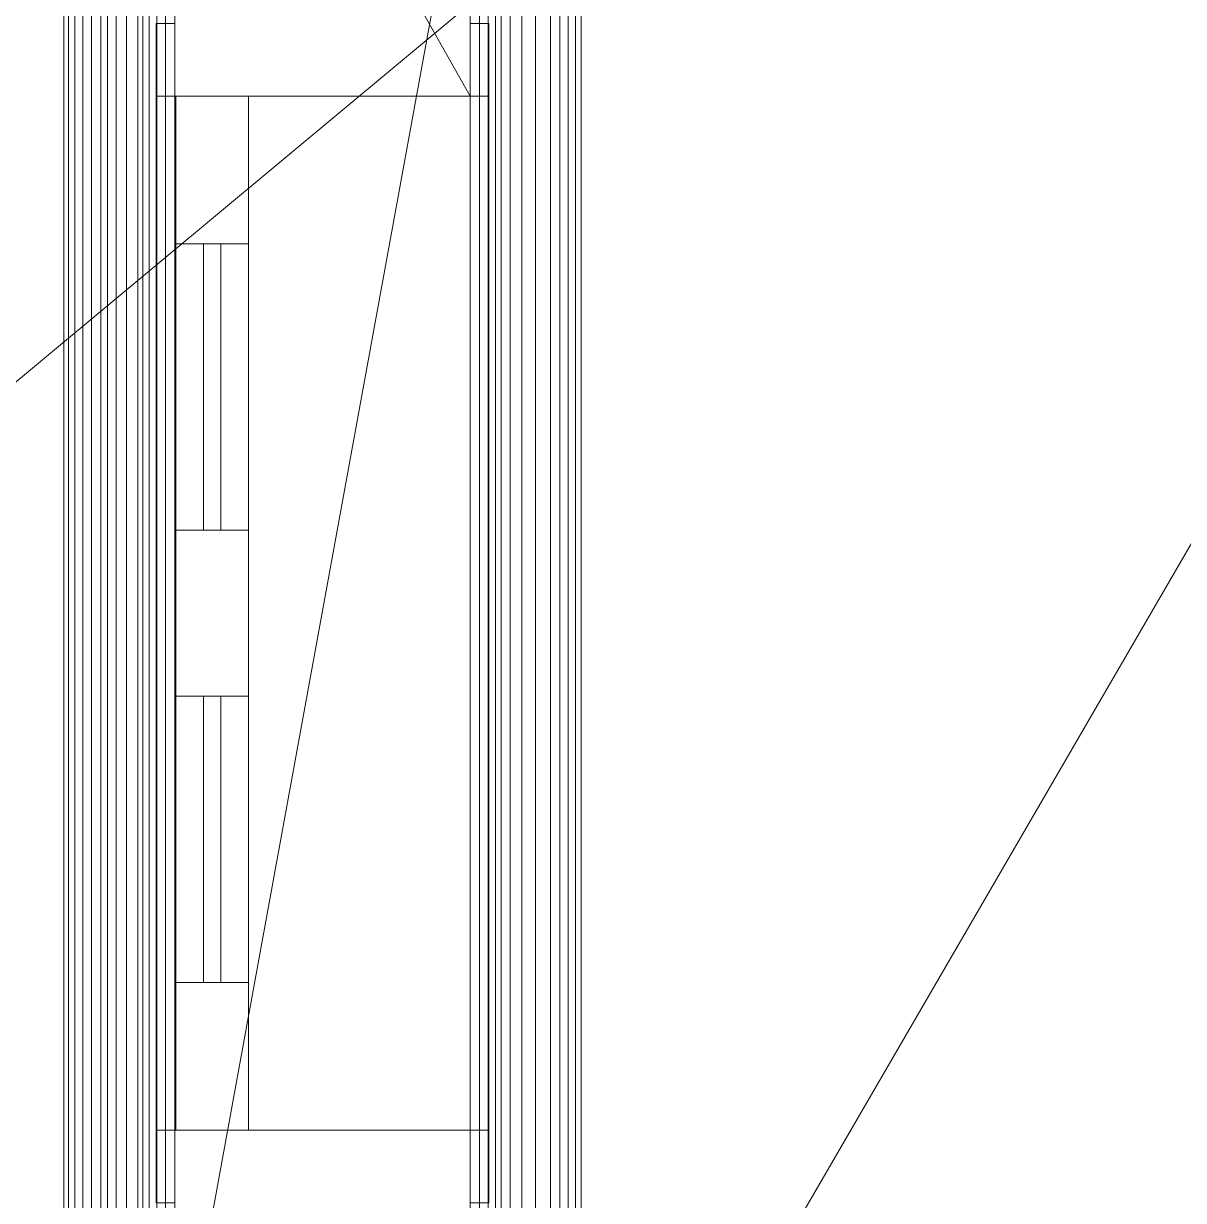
# Model space of a CAD drawing. Header units: inches. Extents: x -550 to 0, y -429 to 0.
# Drawn here: x -227.59 to -196.2, y -211.87 to -180 of the extents above; entities that cross this region are included whole.
import ezdxf

# ---------------------------------------------------------------- set-up
doc = ezdxf.new("R2010")
doc.units = ezdxf.units.IN
doc.header["$MEASUREMENT"] = 0
for name, color, linetype, lineweight in [('A-CLNG', 13, 'Continuous', 13), ('A-DOOR', 31, 'Continuous', 13), ('A-FLOR', 192, 'Continuous', 13), ('A-GENM', 13, 'Continuous', 9), ('A-WALL', 113, 'Continuous', 13)]:
    doc.layers.add(name, color=color, linetype=linetype, lineweight=lineweight)

# ---------------------------------------------------------------- blocks, each defined once
blk = doc.blocks.new('Generic Models 34 - Generic Models 7-724973-_3D_')
at = {"layer": 'A-GENM'}
mesh = blk.add_polyface(dxfattribs=at)
corners = [(-6.5, -235.25, 105.805), (-209.425, -235.25, 105.805), (-215.5, -227.721, 105.805), (-215.5, -92, 105.805), (-6.5, -92, 105.805), (-48.5, -118, 105.805), (-175.5, -118, 105.805), (-195.5, -138, 105.805), (-195.5, -193.25, 105.805), (-175.5, -213.25, 105.805), (-48.5, -213.25, 105.805), (-28.5, -193.25, 105.805), (-28.5, -138, 105.805)]
mesh.append_faces([[corners[k] for k in face] for face in [(11, 0, 10)]], dxfattribs={"vtx0": -1, "vtx1": -1})
mesh.append_faces([[corners[k] for k in face] for face in [(4, 12, 5), (12, 4, 0, 11), (3, 6, 7), (10, 0, 1, 9), (2, 8, 9, 1)]], dxfattribs={"vtx0": -1, "vtx2": -1})
mesh.append_faces([[corners[k] for k in face] for face in [(3, 4, 5, 6), (2, 3, 7, 8)]], dxfattribs={"vtx1": -1, "vtx3": -1})
mesh = blk.add_polyface(dxfattribs=at)
corners = [(-6.5, -235.25, 111.906), (-6.5, -92, 111.906), (-215.5, -92, 111.906), (-215.5, -227.721, 111.906), (-209.425, -235.25, 111.906), (-48.5, -118, 111.906), (-28.5, -138, 111.906), (-28.5, -193.25, 111.906), (-48.5, -213.25, 111.906), (-175.5, -213.25, 111.906), (-195.5, -193.25, 111.906), (-195.5, -138, 111.906), (-175.5, -118, 111.906)]
mesh.append_faces([[corners[k] for k in face] for face in [(8, 0, 7), (6, 1, 5), (12, 2, 11)]], dxfattribs={"vtx0": -1, "vtx1": -1})
mesh.append_faces([[corners[k] for k in face] for face in [(3, 10, 11, 2), (2, 12, 5, 1)]], dxfattribs={"vtx0": -1, "vtx2": -1})
mesh.append_faces([[corners[k] for k in face] for face in [(4, 0, 8, 9), (3, 4, 9, 10), (6, 7, 0, 1)]], dxfattribs={"vtx1": -1, "vtx3": -1})
mesh = blk.add_polyface(dxfattribs=at)
corners = [(-215.5, -227.721, 111.906), (-215.5, -92, 111.906), (-215.5, -92, 105.805), (-215.5, -227.721, 105.805)]
mesh.append_faces([[corners[k] for k in face] for face in [(0, 1, 2, 3)]])
blk = doc.blocks.new('Door_4 - Door_4-825718-_3D_')
at = {"layer": 'A-DOOR'}
mesh = blk.add_polyface(dxfattribs=at)
corners = [(-14, 4.375, 80), (-14, 4.375), (-15.969, 4.375), (-15.969, 4.375, 81.969), (15.969, 4.375, 81.969), (15.969, 4.375), (14, 4.375), (14, 4.375, 80)]
mesh.append_faces([[corners[k] for k in face] for face in [(7, 4, 5, 6)]], dxfattribs={"vtx0": -1})
mesh.append_faces([[corners[k] for k in face] for face in [(4, 7, 0, 3)]], dxfattribs={"vtx0": -1, "vtx2": -1})
mesh.append_faces([[corners[k] for k in face] for face in [(2, 3, 0, 1)]], dxfattribs={"vtx1": -1})
mesh = blk.add_polyface(dxfattribs=at)
corners = [(-15.969, 4.375), (-14, 4.375), (-14, 3.875), (-15.969, 3.875)]
mesh.append_faces([[corners[k] for k in face] for face in [(0, 1, 2, 3)]])
mesh = blk.add_polyface(dxfattribs=at)
corners = [(-15.969, 4.375, 81.969), (-15.969, 4.375), (-15.969, 3.875), (-15.969, 3.875, 81.969)]
mesh.append_faces([[corners[k] for k in face] for face in [(0, 1, 2, 3)]])
mesh = blk.add_polyface(dxfattribs=at)
corners = [(15.969, 4.375, 81.969), (-15.969, 4.375, 81.969), (-15.969, 3.875, 81.969), (15.969, 3.875, 81.969)]
mesh.append_faces([[corners[k] for k in face] for face in [(3, 0, 1, 2)]])
mesh = blk.add_polyface(dxfattribs=at)
corners = [(-14, 4.375), (-14, 4.375, 80), (-14, 3.875, 80), (-14, 3.875)]
mesh.append_faces([[corners[k] for k in face] for face in [(0, 1, 2, 3)]])
mesh = blk.add_polyface(dxfattribs=at)
corners = [(-14, 4.375, 80), (14, 4.375, 80), (14, 3.875, 80), (-14, 3.875, 80)]
mesh.append_faces([[corners[k] for k in face] for face in [(3, 0, 1, 2)]])
mesh = blk.add_polyface(dxfattribs=at)
corners = [(14, 4.375), (15.969, 4.375), (15.969, 3.875), (14, 3.875)]
mesh.append_faces([[corners[k] for k in face] for face in [(0, 1, 2, 3)]])
mesh = blk.add_polyface(dxfattribs=at)
corners = [(14, 4.375, 80), (14, 4.375), (14, 3.875), (14, 3.875, 80)]
mesh.append_faces([[corners[k] for k in face] for face in [(0, 1, 2, 3)]])
mesh = blk.add_polyface(dxfattribs=at)
corners = [(-14, 3.875, 80), (14, 3.875, 80), (14, 3.875), (15.969, 3.875), (15.969, 3.875, 81.969), (-15.969, 3.875, 81.969), (-15.969, 3.875), (-14, 3.875)]
mesh.append_faces([[corners[k] for k in face] for face in [(0, 1, 4, 5)]], dxfattribs={"vtx1": -1, "vtx3": -1})
mesh.append_faces([[corners[k] for k in face] for face in [(6, 7, 0, 5)]], dxfattribs={"vtx2": -1})
mesh.append_faces([[corners[k] for k in face] for face in [(1, 2, 3, 4)]], dxfattribs={"vtx3": -1})
at = {"layer": 'A-DOOR', "lineweight": 9}
mesh = blk.add_polyface(dxfattribs=at)
corners = [(-14, -2.125, 80), (14, -2.125, 80), (14, -2.125), (-14, -2.125), (10.002, -2.125, 75.312), (2.25, -2.125, 75.312), (2.25, -2.125, 38.25), (10.002, -2.125, 38.25), (-2.25, -2.125, 38.25), (-2.25, -2.125, 75.312), (-10.002, -2.125, 75.312), (-10.002, -2.125, 38.25), (2.25, -2.125, 30.75), (2.25, -2.125, 5.375), (10.002, -2.125, 5.375), (10.002, -2.125, 30.75), (-2.25, -2.125, 5.375), (-2.25, -2.125, 30.75), (-10.002, -2.125, 30.75), (-10.002, -2.125, 5.375)]
mesh.append_faces([[corners[k] for k in face] for face in [(6, 12, 17, 8)]], dxfattribs={"vtx0": -1, "vtx1": -1, "vtx2": -1, "vtx3": -1})
mesh.append_faces([[corners[k] for k in face] for face in [(7, 15, 12, 6), (0, 10, 11, 3), (1, 4, 5, 0)]], dxfattribs={"vtx0": -1, "vtx2": -1})
mesh.append_faces([[corners[k] for k in face] for face in [(3, 19, 16, 13), (2, 14, 15, 7)]], dxfattribs={"vtx0": -1, "vtx2": -1, "vtx3": -1})
mesh.append_faces([[corners[k] for k in face] for face in [(18, 19, 3, 11), (9, 10, 0, 5)]], dxfattribs={"vtx1": -1, "vtx2": -1, "vtx3": -1})
mesh.append_faces([[corners[k] for k in face] for face in [(17, 18, 11, 8), (16, 17, 12, 13), (13, 14, 2, 3), (8, 9, 5, 6), (7, 4, 1, 2)]], dxfattribs={"vtx1": -1, "vtx3": -1})
mesh = blk.add_polyface(dxfattribs=at)
corners = [(-14, -4.094), (-14, -4.094, 80), (-14, -2.125, 80), (-14, -2.125)]
mesh.append_faces([[corners[k] for k in face] for face in [(0, 1, 2, 3)]])
mesh = blk.add_polyface(dxfattribs=at)
corners = [(14, -4.094), (-14, -4.094), (-14, -2.125), (14, -2.125)]
mesh.append_faces([[corners[k] for k in face] for face in [(0, 1, 2, 3)]])
mesh = blk.add_polyface(dxfattribs=at)
corners = [(-14, -4.094, 80), (14, -4.094, 80), (14, -2.125, 80), (-14, -2.125, 80)]
mesh.append_faces([[corners[k] for k in face] for face in [(0, 1, 2, 3)]])
mesh = blk.add_polyface(dxfattribs=at)
corners = [(-10.002, -4.094, 38.25), (-2.25, -4.094, 38.25), (-2.25, -2.125, 38.25), (-10.002, -2.125, 38.25)]
mesh.append_faces([[corners[k] for k in face] for face in [(0, 1, 2, 3)]])
mesh = blk.add_polyface(dxfattribs=at)
corners = [(-10.002, -4.094, 75.312), (-10.002, -4.094, 38.25), (-10.002, -2.125, 38.25), (-10.002, -2.125, 75.312)]
mesh.append_faces([[corners[k] for k in face] for face in [(0, 1, 2, 3)]])
mesh = blk.add_polyface(dxfattribs=at)
corners = [(-2.25, -4.094, 75.312), (-10.002, -4.094, 75.312), (-10.002, -2.125, 75.312), (-2.25, -2.125, 75.312)]
mesh.append_faces([[corners[k] for k in face] for face in [(0, 1, 2, 3)]])
mesh = blk.add_polyface(dxfattribs=at)
corners = [(-10.002, -4.094, 5.375), (-2.25, -4.094, 5.375), (-2.25, -2.125, 5.375), (-10.002, -2.125, 5.375)]
mesh.append_faces([[corners[k] for k in face] for face in [(0, 1, 2, 3)]])
mesh = blk.add_polyface(dxfattribs=at)
corners = [(-10.002, -4.094, 30.75), (-10.002, -4.094, 5.375), (-10.002, -2.125, 5.375), (-10.002, -2.125, 30.75)]
mesh.append_faces([[corners[k] for k in face] for face in [(0, 1, 2, 3)]])
mesh = blk.add_polyface(dxfattribs=at)
corners = [(-2.25, -4.094, 30.75), (-10.002, -4.094, 30.75), (-10.002, -2.125, 30.75), (-2.25, -2.125, 30.75)]
mesh.append_faces([[corners[k] for k in face] for face in [(0, 1, 2, 3)]])
mesh = blk.add_polyface(dxfattribs=at)
corners = [(-2.25, -4.094, 38.25), (-2.25, -4.094, 75.312), (-2.25, -2.125, 75.312), (-2.25, -2.125, 38.25)]
mesh.append_faces([[corners[k] for k in face] for face in [(0, 1, 2, 3)]])
mesh = blk.add_polyface(dxfattribs=at)
corners = [(-2.25, -4.094, 5.375), (-2.25, -4.094, 30.75), (-2.25, -2.125, 30.75), (-2.25, -2.125, 5.375)]
mesh.append_faces([[corners[k] for k in face] for face in [(0, 1, 2, 3)]])
mesh = blk.add_polyface(dxfattribs=at)
corners = [(2.25, -4.094, 38.25), (10.002, -4.094, 38.25), (10.002, -2.125, 38.25), (2.25, -2.125, 38.25)]
mesh.append_faces([[corners[k] for k in face] for face in [(0, 1, 2, 3)]])
mesh = blk.add_polyface(dxfattribs=at)
corners = [(2.25, -4.094, 75.312), (2.25, -4.094, 38.25), (2.25, -2.125, 38.25), (2.25, -2.125, 75.312)]
mesh.append_faces([[corners[k] for k in face] for face in [(0, 1, 2, 3)]])
mesh = blk.add_polyface(dxfattribs=at)
corners = [(10.002, -4.094, 75.312), (2.25, -4.094, 75.312), (2.25, -2.125, 75.312), (10.002, -2.125, 75.312)]
mesh.append_faces([[corners[k] for k in face] for face in [(0, 1, 2, 3)]])
mesh = blk.add_polyface(dxfattribs=at)
corners = [(10.002, -4.094, 30.75), (2.25, -4.094, 30.75), (2.25, -2.125, 30.75), (10.002, -2.125, 30.75)]
mesh.append_faces([[corners[k] for k in face] for face in [(0, 1, 2, 3)]])
mesh = blk.add_polyface(dxfattribs=at)
corners = [(2.25, -4.094, 5.375), (10.002, -4.094, 5.375), (10.002, -2.125, 5.375), (2.25, -2.125, 5.375)]
mesh.append_faces([[corners[k] for k in face] for face in [(0, 1, 2, 3)]])
mesh = blk.add_polyface(dxfattribs=at)
corners = [(2.25, -4.094, 30.75), (2.25, -4.094, 5.375), (2.25, -2.125, 5.375), (2.25, -2.125, 30.75)]
mesh.append_faces([[corners[k] for k in face] for face in [(0, 1, 2, 3)]])
mesh = blk.add_polyface(dxfattribs=at)
corners = [(10.002, -4.094, 38.25), (10.002, -4.094, 75.312), (10.002, -2.125, 75.312), (10.002, -2.125, 38.25)]
mesh.append_faces([[corners[k] for k in face] for face in [(0, 1, 2, 3)]])
mesh = blk.add_polyface(dxfattribs=at)
corners = [(10.002, -4.094, 5.375), (10.002, -4.094, 30.75), (10.002, -2.125, 30.75), (10.002, -2.125, 5.375)]
mesh.append_faces([[corners[k] for k in face] for face in [(0, 1, 2, 3)]])
mesh = blk.add_polyface(dxfattribs=at)
corners = [(14, -4.094, 80), (14, -4.094), (14, -2.125), (14, -2.125, 80)]
mesh.append_faces([[corners[k] for k in face] for face in [(0, 1, 2, 3)]])
mesh = blk.add_polyface(dxfattribs=at)
corners = [(2.25, -2.873, 5.375), (2.25, -2.873, 30.75), (10.002, -2.873, 30.75), (10.002, -2.873, 5.375), (2.25, -2.873, 75.312), (10.002, -2.873, 75.312), (10.002, -2.873, 38.25), (2.25, -2.873, 38.25), (-2.25, -2.873, 5.375), (-10.002, -2.873, 5.375), (-10.002, -2.873, 30.75), (-2.25, -2.873, 30.75), (-2.25, -2.873, 38.25), (-10.002, -2.873, 38.25), (-10.002, -2.873, 75.312), (-2.25, -2.873, 75.312)]
mesh.append_faces([[corners[k] for k in face] for face in [(2, 3, 0, 1), (5, 6, 7, 4), (8, 9, 10, 11), (12, 13, 14, 15)]])
mesh = blk.add_polyface(dxfattribs=at)
corners = [(-10.002, -3.345, 30.75), (-2.25, -3.345, 30.75), (-2.25, -2.873, 30.75), (-10.002, -2.873, 30.75)]
mesh.append_faces([[corners[k] for k in face] for face in [(0, 1, 2, 3)]])
mesh = blk.add_polyface(dxfattribs=at)
corners = [(-10.002, -3.345, 5.375), (-10.002, -3.345, 30.75), (-10.002, -2.873, 30.75), (-10.002, -2.873, 5.375)]
mesh.append_faces([[corners[k] for k in face] for face in [(0, 1, 2, 3)]])
mesh = blk.add_polyface(dxfattribs=at)
corners = [(-2.25, -3.345, 5.375), (-10.002, -3.345, 5.375), (-10.002, -2.873, 5.375), (-2.25, -2.873, 5.375)]
mesh.append_faces([[corners[k] for k in face] for face in [(0, 1, 2, 3)]])
mesh = blk.add_polyface(dxfattribs=at)
corners = [(-10.002, -3.345, 75.312), (-2.25, -3.345, 75.312), (-2.25, -2.873, 75.312), (-10.002, -2.873, 75.312)]
mesh.append_faces([[corners[k] for k in face] for face in [(0, 1, 2, 3)]])
mesh = blk.add_polyface(dxfattribs=at)
corners = [(-10.002, -3.345, 38.25), (-10.002, -3.345, 75.312), (-10.002, -2.873, 75.312), (-10.002, -2.873, 38.25)]
mesh.append_faces([[corners[k] for k in face] for face in [(0, 1, 2, 3)]])
mesh = blk.add_polyface(dxfattribs=at)
corners = [(-2.25, -3.345, 38.25), (-10.002, -3.345, 38.25), (-10.002, -2.873, 38.25), (-2.25, -2.873, 38.25)]
mesh.append_faces([[corners[k] for k in face] for face in [(0, 1, 2, 3)]])
mesh = blk.add_polyface(dxfattribs=at)
corners = [(-2.25, -3.345, 75.312), (-2.25, -3.345, 38.25), (-2.25, -2.873, 38.25), (-2.25, -2.873, 75.312)]
mesh.append_faces([[corners[k] for k in face] for face in [(0, 1, 2, 3)]])
mesh = blk.add_polyface(dxfattribs=at)
corners = [(-2.25, -3.345, 30.75), (-2.25, -3.345, 5.375), (-2.25, -2.873, 5.375), (-2.25, -2.873, 30.75)]
mesh.append_faces([[corners[k] for k in face] for face in [(0, 1, 2, 3)]])
mesh = blk.add_polyface(dxfattribs=at)
corners = [(2.25, -3.345, 38.25), (2.25, -3.345, 75.312), (2.25, -2.873, 75.312), (2.25, -2.873, 38.25)]
mesh.append_faces([[corners[k] for k in face] for face in [(3, 0, 1, 2)]])
mesh = blk.add_polyface(dxfattribs=at)
corners = [(2.25, -3.345, 5.375), (2.25, -3.345, 30.75), (2.25, -2.873, 30.75), (2.25, -2.873, 5.375)]
mesh.append_faces([[corners[k] for k in face] for face in [(0, 1, 2, 3)]])
mesh = blk.add_polyface(dxfattribs=at)
corners = [(10.002, -3.345, 38.25), (2.25, -3.345, 38.25), (2.25, -2.873, 38.25), (10.002, -2.873, 38.25)]
mesh.append_faces([[corners[k] for k in face] for face in [(0, 1, 2, 3)]])
mesh = blk.add_polyface(dxfattribs=at)
corners = [(2.25, -3.345, 75.312), (10.002, -3.345, 75.312), (10.002, -2.873, 75.312), (2.25, -2.873, 75.312)]
mesh.append_faces([[corners[k] for k in face] for face in [(0, 1, 2, 3)]])
mesh = blk.add_polyface(dxfattribs=at)
corners = [(10.002, -3.345, 5.375), (2.25, -3.345, 5.375), (2.25, -2.873, 5.375), (10.002, -2.873, 5.375)]
mesh.append_faces([[corners[k] for k in face] for face in [(0, 1, 2, 3)]])
mesh = blk.add_polyface(dxfattribs=at)
corners = [(2.25, -3.345, 30.75), (10.002, -3.345, 30.75), (10.002, -2.873, 30.75), (2.25, -2.873, 30.75)]
mesh.append_faces([[corners[k] for k in face] for face in [(0, 1, 2, 3)]])
mesh = blk.add_polyface(dxfattribs=at)
corners = [(10.002, -3.345, 75.312), (10.002, -3.345, 38.25), (10.002, -2.873, 38.25), (10.002, -2.873, 75.312)]
mesh.append_faces([[corners[k] for k in face] for face in [(3, 0, 1, 2)]])
mesh = blk.add_polyface(dxfattribs=at)
corners = [(10.002, -3.345, 30.75), (10.002, -3.345, 5.375), (10.002, -2.873, 5.375), (10.002, -2.873, 30.75)]
mesh.append_faces([[corners[k] for k in face] for face in [(0, 1, 2, 3)]])
mesh = blk.add_polyface(dxfattribs=at)
corners = [(2.25, -3.345, 75.312), (2.25, -3.345, 38.25), (10.002, -3.345, 38.25), (10.002, -3.345, 75.312), (-2.25, -3.345, 38.25), (-2.25, -3.345, 75.312), (-10.002, -3.345, 75.312), (-10.002, -3.345, 38.25), (-2.25, -3.345, 5.375), (-2.25, -3.345, 30.75), (-10.002, -3.345, 30.75), (-10.002, -3.345, 5.375), (2.25, -3.345, 5.375), (10.002, -3.345, 5.375), (10.002, -3.345, 30.75), (2.25, -3.345, 30.75)]
mesh.append_faces([[corners[k] for k in face] for face in [(2, 3, 0, 1), (5, 6, 7, 4), (9, 10, 11, 8), (13, 14, 15, 12)]])
at = {"layer": 'A-DOOR'}
mesh = blk.add_polyface(dxfattribs=at)
corners = [(-15.969, -4.625), (-15.969, -4.625, 81.969), (-15.969, -4.125, 81.969), (-15.969, -4.125)]
mesh.append_faces([[corners[k] for k in face] for face in [(0, 1, 2, 3)]])
mesh = blk.add_polyface(dxfattribs=at)
corners = [(-14, -4.625), (-15.969, -4.625), (-15.969, -4.125), (-14, -4.125)]
mesh.append_faces([[corners[k] for k in face] for face in [(0, 1, 2, 3)]])
mesh = blk.add_polyface(dxfattribs=at)
corners = [(-14, -4.125, 80), (-14, -4.125), (-15.969, -4.125), (-15.969, -4.125, 81.969), (15.969, -4.125, 81.969), (15.969, -4.125), (14, -4.125), (14, -4.125, 80)]
mesh.append_faces([[corners[k] for k in face] for face in [(4, 7, 0, 3)]], dxfattribs={"vtx0": -1, "vtx2": -1})
mesh.append_faces([[corners[k] for k in face] for face in [(5, 6, 7, 4)]], dxfattribs={"vtx2": -1})
mesh.append_faces([[corners[k] for k in face] for face in [(0, 1, 2, 3)]], dxfattribs={"vtx3": -1})
mesh = blk.add_polyface(dxfattribs=at)
corners = [(-15.969, -4.625, 81.969), (15.969, -4.625, 81.969), (15.969, -4.125, 81.969), (-15.969, -4.125, 81.969)]
mesh.append_faces([[corners[k] for k in face] for face in [(3, 0, 1, 2)]])
at = {"layer": 'A-DOOR', "lineweight": 9}
mesh = blk.add_polyface(dxfattribs=at)
corners = [(-14, -4.094, 80), (-14, -4.094), (14, -4.094), (14, -4.094, 80), (10.002, -4.094, 75.312), (10.002, -4.094, 38.25), (2.25, -4.094, 38.25), (2.25, -4.094, 75.312), (-2.25, -4.094, 38.25), (-10.002, -4.094, 38.25), (-10.002, -4.094, 75.312), (-2.25, -4.094, 75.312), (2.25, -4.094, 30.75), (10.002, -4.094, 30.75), (10.002, -4.094, 5.375), (2.25, -4.094, 5.375), (-2.25, -4.094, 5.375), (-10.002, -4.094, 5.375), (-10.002, -4.094, 30.75), (-2.25, -4.094, 30.75)]
mesh.append_faces([[corners[k] for k in face] for face in [(19, 12, 6)]], dxfattribs={"vtx0": -1, "vtx1": -1, "vtx2": -1})
mesh.append_faces([[corners[k] for k in face] for face in [(8, 19, 6, 7)]], dxfattribs={"vtx0": -1, "vtx1": -1, "vtx3": -1})
mesh.append_faces([[corners[k] for k in face] for face in [(3, 4, 5, 2), (19, 8, 9, 18), (12, 19, 16, 15), (2, 14, 15, 1)]], dxfattribs={"vtx0": -1, "vtx2": -1})
mesh.append_faces([[corners[k] for k in face] for face in [(0, 10, 11, 7), (1, 17, 18, 9)]], dxfattribs={"vtx0": -1, "vtx2": -1, "vtx3": -1})
mesh.append_faces([[corners[k] for k in face] for face in [(11, 8, 7)]], dxfattribs={"vtx1": -1, "vtx2": -1})
mesh.append_faces([[corners[k] for k in face] for face in [(16, 17, 1, 15), (13, 14, 2, 5)]], dxfattribs={"vtx1": -1, "vtx2": -1, "vtx3": -1})
mesh.append_faces([[corners[k] for k in face] for face in [(9, 10, 0, 1), (7, 4, 3, 0), (5, 6, 12, 13)]], dxfattribs={"vtx1": -1, "vtx3": -1})
at = {"layer": 'A-DOOR'}
mesh = blk.add_polyface(dxfattribs=at)
corners = [(-14, -4.625, 80), (-14, -4.625), (-14, -4.125), (-14, -4.125, 80)]
mesh.append_faces([[corners[k] for k in face] for face in [(0, 1, 2, 3)]])
mesh = blk.add_polyface(dxfattribs=at)
corners = [(14, -4.625, 80), (-14, -4.625, 80), (-14, -4.125, 80), (14, -4.125, 80)]
mesh.append_faces([[corners[k] for k in face] for face in [(3, 0, 1, 2)]])
mesh = blk.add_polyface(dxfattribs=at)
corners = [(14, -4.625), (14, -4.625, 80), (14, -4.125, 80), (14, -4.125)]
mesh.append_faces([[corners[k] for k in face] for face in [(0, 1, 2, 3)]])
mesh = blk.add_polyface(dxfattribs=at)
corners = [(15.969, -4.625), (14, -4.625), (14, -4.125), (15.969, -4.125)]
mesh.append_faces([[corners[k] for k in face] for face in [(0, 1, 2, 3)]])
mesh = blk.add_polyface(dxfattribs=at)
corners = [(-14, -4.625, 80), (14, -4.625, 80), (14, -4.625), (15.969, -4.625), (15.969, -4.625, 81.969), (-15.969, -4.625, 81.969), (-15.969, -4.625), (-14, -4.625)]
mesh.append_faces([[corners[k] for k in face] for face in [(5, 0, 1, 4)]], dxfattribs={"vtx0": -1, "vtx2": -1})
mesh.append_faces([[corners[k] for k in face] for face in [(6, 7, 0, 5)]], dxfattribs={"vtx2": -1})
mesh.append_faces([[corners[k] for k in face] for face in [(1, 2, 3, 4)]], dxfattribs={"vtx3": -1})
blk = doc.blocks.new('Generic Models 39 - Generic Models 12-725292-_3D_')
at = {"layer": 'A-GENM'}
mesh = blk.add_polyface(dxfattribs=at)
corners = [(-215.5, -92, 104), (-215.249, -92.251, 104.061), (-215.018, -92.482, 104.179), (-214.821, -92.679, 104.346), (-214.668, -92.832, 104.555), (-214.668, -227.427, 104.555), (-214.821, -227.481, 104.346), (-215.018, -227.551, 104.179), (-215.249, -227.632, 104.061), (-215.5, -227.721, 104)]
mesh.append_faces([[corners[k] for k in face] for face in [(1, 8, 9, 0)]], dxfattribs={"vtx0": -1})
mesh.append_faces([[corners[k] for k in face] for face in [(7, 2, 3, 6), (8, 1, 2, 7)]], dxfattribs={"vtx0": -1, "vtx2": -1})
mesh.append_faces([[corners[k] for k in face] for face in [(4, 5, 6, 3)]], dxfattribs={"vtx2": -1})
mesh = blk.add_polyface(dxfattribs=at)
corners = [(-215.5, -92, 106), (-215.5, -92, 104), (-215.5, -227.721, 104), (-215.5, -227.721, 106)]
mesh.append_faces([[corners[k] for k in face] for face in [(0, 1, 2, 3)]])
mesh = blk.add_polyface(dxfattribs=at)
corners = [(-215.5, -92, 106), (-215.5, -227.721, 106), (-209.425, -235.25, 106), (-6.5, -235.25, 106), (-6.5, -92, 106), (-9.5, -232.25, 106), (-207.991, -232.25, 106), (-212.5, -226.661, 106), (-212.5, -95, 106), (-9.5, -95, 106)]
mesh.append_faces([[corners[k] for k in face] for face in [(8, 0, 1, 7), (0, 8, 9, 4)]], dxfattribs={"vtx0": -1, "vtx2": -1})
mesh.append_faces([[corners[k] for k in face] for face in [(6, 7, 1, 2), (9, 5, 3, 4), (5, 6, 2, 3)]], dxfattribs={"vtx1": -1, "vtx3": -1})
mesh = blk.add_polyface(dxfattribs=at)
corners = [(-214.668, -92.832, 104.555), (-214.422, -93.078, 104.889), (-214.106, -93.394, 105.158), (-213.736, -93.764, 105.347), (-213.332, -94.168, 105.445), (-213.332, -226.955, 105.445), (-213.736, -227.098, 105.347), (-214.106, -227.228, 105.158), (-214.422, -227.34, 104.889), (-214.668, -227.427, 104.555)]
mesh.append_faces([[corners[k] for k in face] for face in [(3, 6, 7, 2), (2, 7, 8, 1)]], dxfattribs={"vtx0": -1, "vtx2": -1})
mesh.append_faces([[corners[k] for k in face] for face in [(4, 5, 6, 3), (9, 0, 1, 8)]], dxfattribs={"vtx2": -1})
mesh = blk.add_polyface(dxfattribs=at)
corners = [(-213.332, -94.168, 105.445), (-213.081, -94.419, 105.506), (-212.85, -94.65, 105.624), (-212.653, -94.847, 105.792), (-212.5, -95, 106), (-212.5, -226.661, 106), (-212.653, -226.715, 105.792), (-212.85, -226.785, 105.624), (-213.081, -226.866, 105.506), (-213.332, -226.955, 105.445)]
mesh.append_faces([[corners[k] for k in face] for face in [(1, 8, 9, 0)]], dxfattribs={"vtx0": -1})
mesh.append_faces([[corners[k] for k in face] for face in [(7, 2, 3, 6), (8, 1, 2, 7)]], dxfattribs={"vtx0": -1, "vtx2": -1})
mesh.append_faces([[corners[k] for k in face] for face in [(4, 5, 6, 3)]], dxfattribs={"vtx2": -1})
blk = doc.blocks.new('Generic Models 49 - Generic Models 49-773309-_3D_')
at = {"layer": 'A-GENM'}
mesh = blk.add_polyface(dxfattribs=at)
corners = [(-369.75, -284.75, 106), (-369.75, -287.75, 106), (-312.25, -287.75, 106), (-312.25, -317.75, 106), (-363.25, -317.75, 106), (-363.25, -422.25, 106), (-6.5, -422.25, 106), (-6.5, -298.25, 106), (-58.25, -243.25, 106), (-213.25, -243.25, 106), (-223.5, -230.546, 106), (-223.5, -174, 106), (-273, -174, 106), (-273, -177, 106), (-226.5, -177, 106), (-226.5, -231.605, 106), (-214.684, -246.25, 106), (-59.546, -246.25, 106), (-9.5, -299.439, 106), (-9.5, -419.25, 106), (-360.25, -419.25, 106), (-360.25, -320.75, 106), (-309.25, -320.75, 106), (-309.25, -284.75, 106)]
mesh.append_faces([[corners[k] for k in face] for face in [(9, 16, 17, 8), (19, 6, 7, 18)]], dxfattribs={"vtx0": -1, "vtx2": -1})
mesh.append_faces([[corners[k] for k in face] for face in [(4, 5, 20, 21), (19, 20, 5, 6), (21, 22, 3, 4), (2, 3, 22, 23), (17, 18, 7, 8), (10, 11, 14, 15), (9, 10, 15, 16)]], dxfattribs={"vtx1": -1, "vtx3": -1})
mesh.append_faces([[corners[k] for k in face] for face in [(0, 1, 2, 23), (12, 13, 14, 11)]], dxfattribs={"vtx2": -1})
mesh = blk.add_polyface(dxfattribs=at)
corners = [(-223.5, -230.546, 104), (-223.748, -230.633, 104.041), (-223.982, -230.716, 104.133), (-224.192, -230.79, 104.272), (-224.367, -230.852, 104.453), (-224.5, -230.899, 104.667), (-224.5, -175, 104.667), (-224.367, -174.867, 104.453), (-224.192, -174.692, 104.272), (-223.982, -174.482, 104.133), (-223.748, -174.248, 104.041), (-223.5, -174, 104)]
mesh.append_faces([[corners[k] for k in face] for face in [(6, 7, 4, 5)]], dxfattribs={"vtx1": -1})
mesh.append_faces([[corners[k] for k in face] for face in [(7, 8, 3, 4), (2, 3, 8, 9), (9, 10, 1, 2)]], dxfattribs={"vtx1": -1, "vtx3": -1})
mesh.append_faces([[corners[k] for k in face] for face in [(10, 11, 0, 1)]], dxfattribs={"vtx3": -1})
mesh = blk.add_polyface(dxfattribs=at)
corners = [(-223.5, -230.546, 106), (-223.5, -230.546, 104), (-223.5, -174, 104), (-223.5, -174, 106)]
mesh.append_faces([[corners[k] for k in face] for face in [(3, 0, 1, 2)]])
mesh = blk.add_polyface(dxfattribs=at)
corners = [(-224.5, -230.899, 104.667), (-224.807, -231.007, 104.729), (-225.088, -231.106, 104.868), (-225.324, -231.19, 105.074), (-225.5, -231.252, 105.333), (-225.5, -176, 105.333), (-225.324, -175.824, 105.074), (-225.088, -175.588, 104.868), (-224.807, -175.307, 104.729), (-224.5, -175, 104.667)]
mesh.append_faces([[corners[k] for k in face] for face in [(5, 6, 3, 4)]], dxfattribs={"vtx1": -1})
mesh.append_faces([[corners[k] for k in face] for face in [(2, 3, 6, 7), (7, 8, 1, 2)]], dxfattribs={"vtx1": -1, "vtx3": -1})
mesh.append_faces([[corners[k] for k in face] for face in [(8, 9, 0, 1)]], dxfattribs={"vtx3": -1})
mesh = blk.add_polyface(dxfattribs=at)
corners = [(-225.5, -231.252, 105.333), (-225.752, -231.341, 105.363), (-225.991, -231.425, 105.451), (-226.203, -231.5, 105.592), (-226.375, -231.561, 105.778), (-226.5, -231.605, 106), (-226.5, -177, 106), (-226.375, -176.875, 105.778), (-226.203, -176.703, 105.592), (-225.991, -176.491, 105.451), (-225.752, -176.252, 105.363), (-225.5, -176, 105.333)]
mesh.append_faces([[corners[k] for k in face] for face in [(6, 7, 4, 5)]], dxfattribs={"vtx1": -1})
mesh.append_faces([[corners[k] for k in face] for face in [(7, 8, 3, 4), (2, 3, 8, 9), (9, 10, 1, 2)]], dxfattribs={"vtx1": -1, "vtx3": -1})
mesh.append_faces([[corners[k] for k in face] for face in [(10, 11, 0, 1)]], dxfattribs={"vtx3": -1})

msp = doc.modelspace()

# ---------------------------------------------------------------- block references
at = {"layer": 'A-DOOR', "rotation": 270}
msp.add_blockref('Door_4 - Door_4-825718-_3D_', (-219.375, -195.969), dxfattribs=at)
at = {"layer": 'A-GENM'}
for name, p in [('Generic Models 34 - Generic Models 7-724973-_3D_', (0, 0, -5.906)), ('Generic Models 39 - Generic Models 12-725292-_3D_', (0, 0, -6.101)), ('Generic Models 49 - Generic Models 49-773309-_3D_', (0, 0))]:
    msp.add_blockref(name, p, dxfattribs=at)

# ---------------------------------------------------------------- meshes
at = {"layer": 'A-CLNG'}
mesh = msp.add_polyface(dxfattribs=at)
corners = [(-318.75, 0, 111.906), (-318.75, -230.25, 111.906), (-312.25, -230.25, 111.906), (-312.25, -236.75, 111.906), (-318.75, -236.75, 111.906), (-364.25, -236.75, 111.906), (-364.25, -284.75, 111.906), (-369.75, -284.75, 111.906), (-369.75, -294.25, 111.906), (-534.25, -294.25, 111.906), (-534.25, -428.75, 111.906), (0, -428.75, 111.906), (0, 0, 111.906), (-312.25, -227.783, 111.906), (-312.25, -117.5, 111.906), (-273, -117.5, 111.906), (-273, -174, 111.906), (-273.535, -174, 111.906), (-273.535, -227.783, 111.906)]
mesh.append_faces([[corners[k] for k in face] for face in [(12, 18, 11)]], dxfattribs={"vtx0": -1, "vtx1": -1})
mesh.append_faces([[corners[k] for k in face] for face in [(11, 18, 8)]], dxfattribs={"vtx0": -1, "vtx1": -1, "vtx2": -1})
mesh.append_faces([[corners[k] for k in face] for face in [(6, 8, 18, 3)]], dxfattribs={"vtx0": -1, "vtx1": -1, "vtx2": -1, "vtx3": -1})
mesh.append_faces([[corners[k] for k in face] for face in [(0, 14, 15, 12), (12, 15, 16), (14, 0, 1)]], dxfattribs={"vtx0": -1, "vtx2": -1})
mesh.append_faces([[corners[k] for k in face] for face in [(13, 14, 1, 2), (18, 13, 2, 3)]], dxfattribs={"vtx1": -1, "vtx3": -1})
mesh.append_faces([[corners[k] for k in face] for face in [(6, 7, 8), (4, 5, 6, 3)]], dxfattribs={"vtx2": -1})
mesh.append_faces([[corners[k] for k in face] for face in [(16, 17, 18, 12)]], dxfattribs={"vtx2": -1, "vtx3": -1})
mesh.append_faces([[corners[k] for k in face] for face in [(8, 9, 10, 11)]], dxfattribs={"vtx3": -1})
mesh = msp.add_polyface(dxfattribs=at)
corners = [(-318.75, 0, 106), (0, 0, 106), (0, -428.75, 106), (-534.25, -428.75, 106), (-534.25, -294.25, 106), (-369.75, -294.25, 106), (-369.75, -284.75, 106), (-364.25, -284.75, 106), (-364.25, -236.75, 106), (-318.75, -236.75, 106), (-312.25, -236.75, 106), (-312.25, -230.25, 106), (-318.75, -230.25, 106), (-312.25, -227.783, 106), (-273.535, -227.783, 106), (-273.535, -174, 106), (-273, -174, 106), (-273, -117.5, 106), (-312.25, -117.5, 106)]
mesh.append_faces([[corners[k] for k in face] for face in [(16, 14, 15)]], dxfattribs={"vtx0": -1})
mesh.append_faces([[corners[k] for k in face] for face in [(0, 18, 12), (17, 1, 16)]], dxfattribs={"vtx0": -1, "vtx1": -1})
mesh.append_faces([[corners[k] for k in face] for face in [(10, 14, 7)]], dxfattribs={"vtx0": -1, "vtx1": -1, "vtx2": -1})
mesh.append_faces([[corners[k] for k in face] for face in [(14, 2, 5, 7)]], dxfattribs={"vtx0": -1, "vtx1": -1, "vtx2": -1, "vtx3": -1})
mesh.append_faces([[corners[k] for k in face] for face in [(14, 16, 1, 2)]], dxfattribs={"vtx0": -1, "vtx1": -1, "vtx3": -1})
mesh.append_faces([[corners[k] for k in face] for face in [(13, 11, 12, 18), (11, 13, 14, 10)]], dxfattribs={"vtx0": -1, "vtx2": -1})
mesh.append_faces([[corners[k] for k in face] for face in [(9, 10, 7, 8)]], dxfattribs={"vtx1": -1})
mesh.append_faces([[corners[k] for k in face] for face in [(17, 18, 0, 1)]], dxfattribs={"vtx1": -1, "vtx3": -1})
mesh.append_faces([[corners[k] for k in face] for face in [(3, 4, 5, 2), (5, 6, 7)]], dxfattribs={"vtx2": -1})
at = {"layer": 'A-FLOR'}
mesh = msp.add_polyface(dxfattribs=at)
corners = [(-318.75, -230.25, -5.906), (-318.75, 0, -5.906), (0, 0, -5.906), (0, -428.75, -5.906), (-534.25, -428.75, -5.906), (-534.25, -294.25, -5.906), (-549, -294.25, -5.906), (-549, -230.25, -5.906)]
mesh.append_faces([[corners[k] for k in face] for face in [(2, 3, 0, 1)]], dxfattribs={"vtx1": -1})
mesh.append_faces([[corners[k] for k in face] for face in [(4, 5, 0, 3)]], dxfattribs={"vtx1": -1, "vtx2": -1})
mesh.append_faces([[corners[k] for k in face] for face in [(5, 6, 7, 0)]], dxfattribs={"vtx3": -1})
mesh = msp.add_polyface(dxfattribs=at)
corners = [(-318.75, -230.25), (-549, -230.25), (-549, -294.25), (-534.25, -294.25), (-534.25, -428.75), (0, -428.75), (0, 0), (-318.75, 0)]
mesh.append_faces([[corners[k] for k in face] for face in [(0, 5, 6, 7), (3, 0, 1, 2)]], dxfattribs={"vtx0": -1})
mesh.append_faces([[corners[k] for k in face] for face in [(0, 3, 4, 5)]], dxfattribs={"vtx0": -1, "vtx3": -1})
at = {"layer": 'A-WALL'}
mesh = msp.add_polyface(dxfattribs=at)
corners = [(-223.5, -217.805, 106), (-223.5, -174, 106), (-223.5, -174), (-223.5, -181.968), (-223.5, -181.968, 80), (-223.5, -209.969, 80), (-223.5, -209.969), (-223.5, -217.805)]
mesh.append_faces([[corners[k] for k in face] for face in [(0, 1, 4, 5)]], dxfattribs={"vtx1": -1, "vtx3": -1})
mesh.append_faces([[corners[k] for k in face] for face in [(2, 3, 4, 1)]], dxfattribs={"vtx2": -1})
mesh.append_faces([[corners[k] for k in face] for face in [(5, 6, 7, 0)]], dxfattribs={"vtx3": -1})
mesh = msp.add_polyface(dxfattribs=at)
corners = [(-223.5, -174), (-220, -174), (-215.5, -174), (-215.5, -181.968), (-223.5, -181.968), (-215.5, -227.721), (-223.5, -217.805), (-223.5, -209.969), (-215.5, -209.969), (-215.5, -226.924)]
mesh.append_faces([[corners[k] for k in face] for face in [(2, 3, 1)]], dxfattribs={"vtx1": -1})
mesh.append_faces([[corners[k] for k in face] for face in [(4, 0, 1, 3), (9, 5, 6)]], dxfattribs={"vtx2": -1})
mesh.append_faces([[corners[k] for k in face] for face in [(6, 7, 8, 9)]], dxfattribs={"vtx3": -1})
mesh = msp.add_polyface(dxfattribs=at)
corners = [(-215.5, -227.721, 106), (-215.5, -174, 106), (-220, -174, 106), (-223.5, -174, 106), (-223.5, -217.805, 106)]
mesh.append_faces([[corners[k] for k in face] for face in [(0, 1, 4)]], dxfattribs={"vtx1": -1})
mesh.append_faces([[corners[k] for k in face] for face in [(2, 3, 4, 1)]], dxfattribs={"vtx2": -1})
mesh = msp.add_polyface(dxfattribs=at)
corners = [(-215.5, -174, 106), (-215.5, -227.721, 106), (-215.5, -227.721, 5), (-215.5, -227.721), (-215.5, -226.924), (-215.5, -209.969), (-215.5, -209.969, 80), (-215.5, -181.968, 80), (-215.5, -181.968), (-215.5, -174)]
mesh.append_faces([[corners[k] for k in face] for face in [(6, 1, 2, 5)]], dxfattribs={"vtx0": -1, "vtx2": -1})
mesh.append_faces([[corners[k] for k in face] for face in [(6, 7, 0, 1)]], dxfattribs={"vtx1": -1, "vtx3": -1})
mesh.append_faces([[corners[k] for k in face] for face in [(2, 3, 4, 5), (7, 8, 9, 0)]], dxfattribs={"vtx3": -1})
mesh = msp.add_polyface(dxfattribs=at)
corners = [(-215.5, -209.969, 80), (-223.5, -209.969, 80), (-223.5, -181.968, 80), (-215.5, -181.968, 80)]
mesh.append_faces([[corners[k] for k in face] for face in [(0, 1, 2, 3)]])
mesh = msp.add_polyface(dxfattribs=at)
corners = [(-215.5, -181.968, 80), (-223.5, -181.968, 80), (-223.5, -181.968), (-215.5, -181.968)]
mesh.append_faces([[corners[k] for k in face] for face in [(0, 1, 2, 3)]])
mesh = msp.add_polyface(dxfattribs=at)
corners = [(-223.5, -209.969, 80), (-215.5, -209.969, 80), (-215.5, -209.969), (-223.5, -209.969)]
mesh.append_faces([[corners[k] for k in face] for face in [(2, 3, 0, 1)]])

doc.saveas('drawing.dxf')
